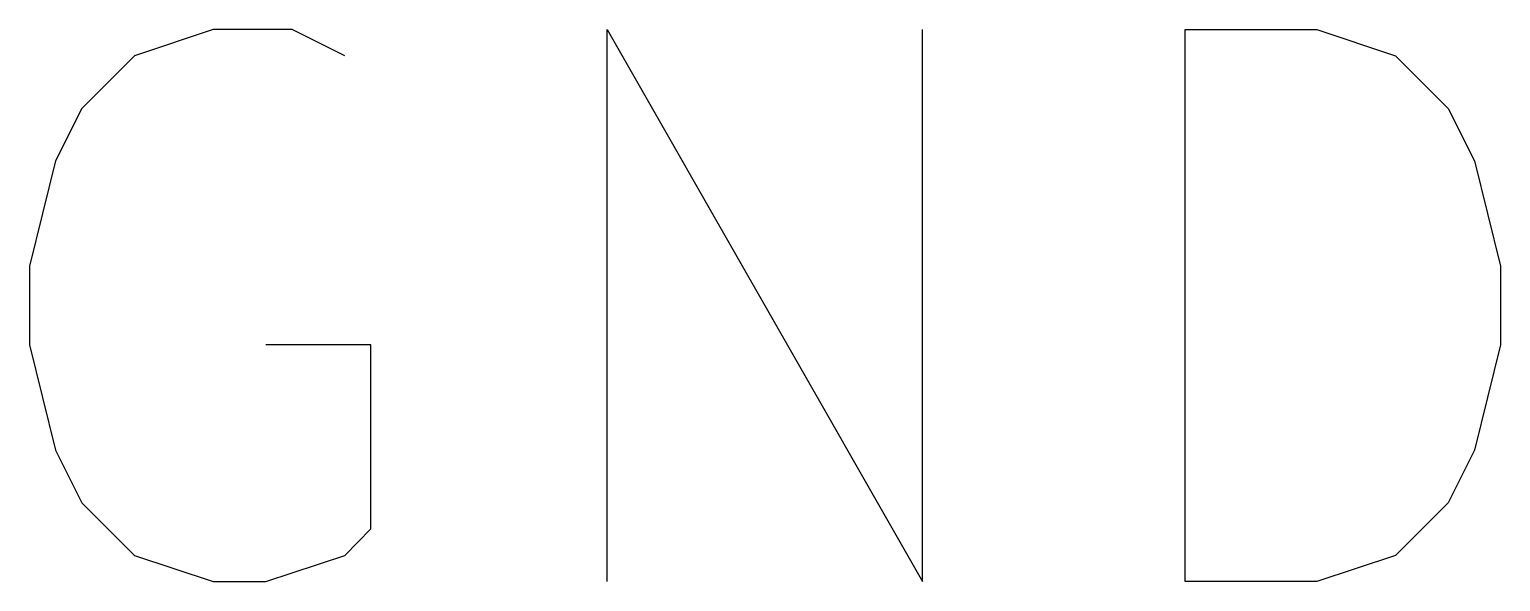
# Model space of a CAD drawing. Extents: x 0.4 to 16.1, y -11.3 to -0.4.
# Drawn here: x 10.1333 to 10.2667, y -8.5728 to -8.5228 of the extents above; entities that cross this region are included whole.
import ezdxf

# ---------------------------------------------------------------- set-up
doc = ezdxf.new("R2010")
doc.units = 0
doc.header["$MEASUREMENT"] = 0
doc.layers.add('CYAN2', color=4, linetype='CONTINUOUS')

msp = doc.modelspace()

# ---------------------------------------------------------------- linework, layer by layer
at = {"layer": 'CYAN2', "linetype": 'CONTINUOUS'}
for p, q in [((10.15, -8.5228), (10.14286, -8.52519)), ((10.15714, -8.5228), (10.15, -8.5228)), ((10.16191, -8.52519), (10.15714, -8.5228)), ((10.18571, -8.5728), (10.18571, -8.5228)), ((10.18571, -8.5228), (10.21428, -8.5728)), ((10.21428, -8.5728), (10.21428, -8.5228)), ((10.23809, -8.5728), (10.23809, -8.5228)), ((10.23809, -8.5228), (10.25, -8.5228)), ((10.25, -8.5228), (10.25714, -8.52519)), ((10.14286, -8.52519), (10.13809, -8.52995)), ((10.25714, -8.52519), (10.26191, -8.52995)), ((10.13809, -8.52995), (10.13571, -8.53471)), ((10.26191, -8.52995), (10.26429, -8.53471)), ((10.13571, -8.53471), (10.13333, -8.54423)), ((10.26429, -8.53471), (10.26667, -8.54423)), ((10.13333, -8.54423), (10.13333, -8.55137)), ((10.26667, -8.54423), (10.26667, -8.55137)), ((10.13333, -8.55137), (10.13571, -8.5609)), ((10.16428, -8.55137), (10.15476, -8.55137)), ((10.16428, -8.56804), (10.16428, -8.55137)), ((10.26667, -8.55137), (10.26429, -8.5609)), ((10.13571, -8.5609), (10.13809, -8.56566)), ((10.26429, -8.5609), (10.26191, -8.56566)), ((10.13809, -8.56566), (10.14286, -8.57043)), ((10.26191, -8.56566), (10.25714, -8.57043)), ((10.16191, -8.57043), (10.16428, -8.56804)), ((10.14286, -8.57043), (10.15, -8.5728)), ((10.15476, -8.5728), (10.16191, -8.57043)), ((10.25714, -8.57043), (10.25, -8.5728)), ((10.15, -8.5728), (10.15476, -8.5728)), ((10.25, -8.5728), (10.23809, -8.5728))]:
    msp.add_line(p, q, dxfattribs=at)

doc.saveas('drawing.dxf')
